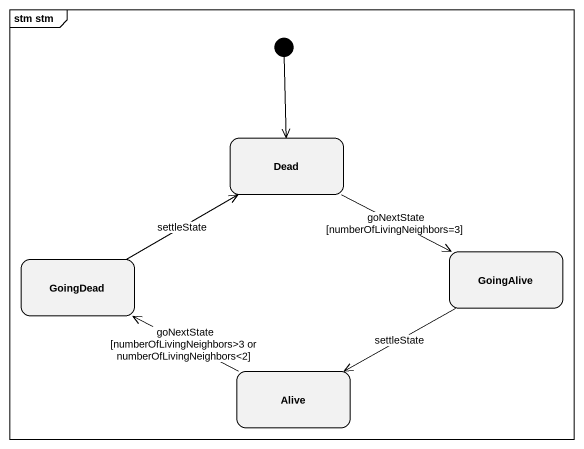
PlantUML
@startuml
mainframe stm stm
hide empty description
state Dead
state GoingDead
state GoingAlive
state Alive
[*] --> Dead
Dead -right-> GoingAlive : goNextState [numberOfLivingNeighbors=3]
GoingDead -right-> Dead : settleState
GoingAlive -left-> Alive : settleState
Alive -left-> GoingDead : goNextState [numberOfLivingNeighbors>3 or numberOfLivingNeighbors<2]
Alive -left-> GoingDead
@enduml
